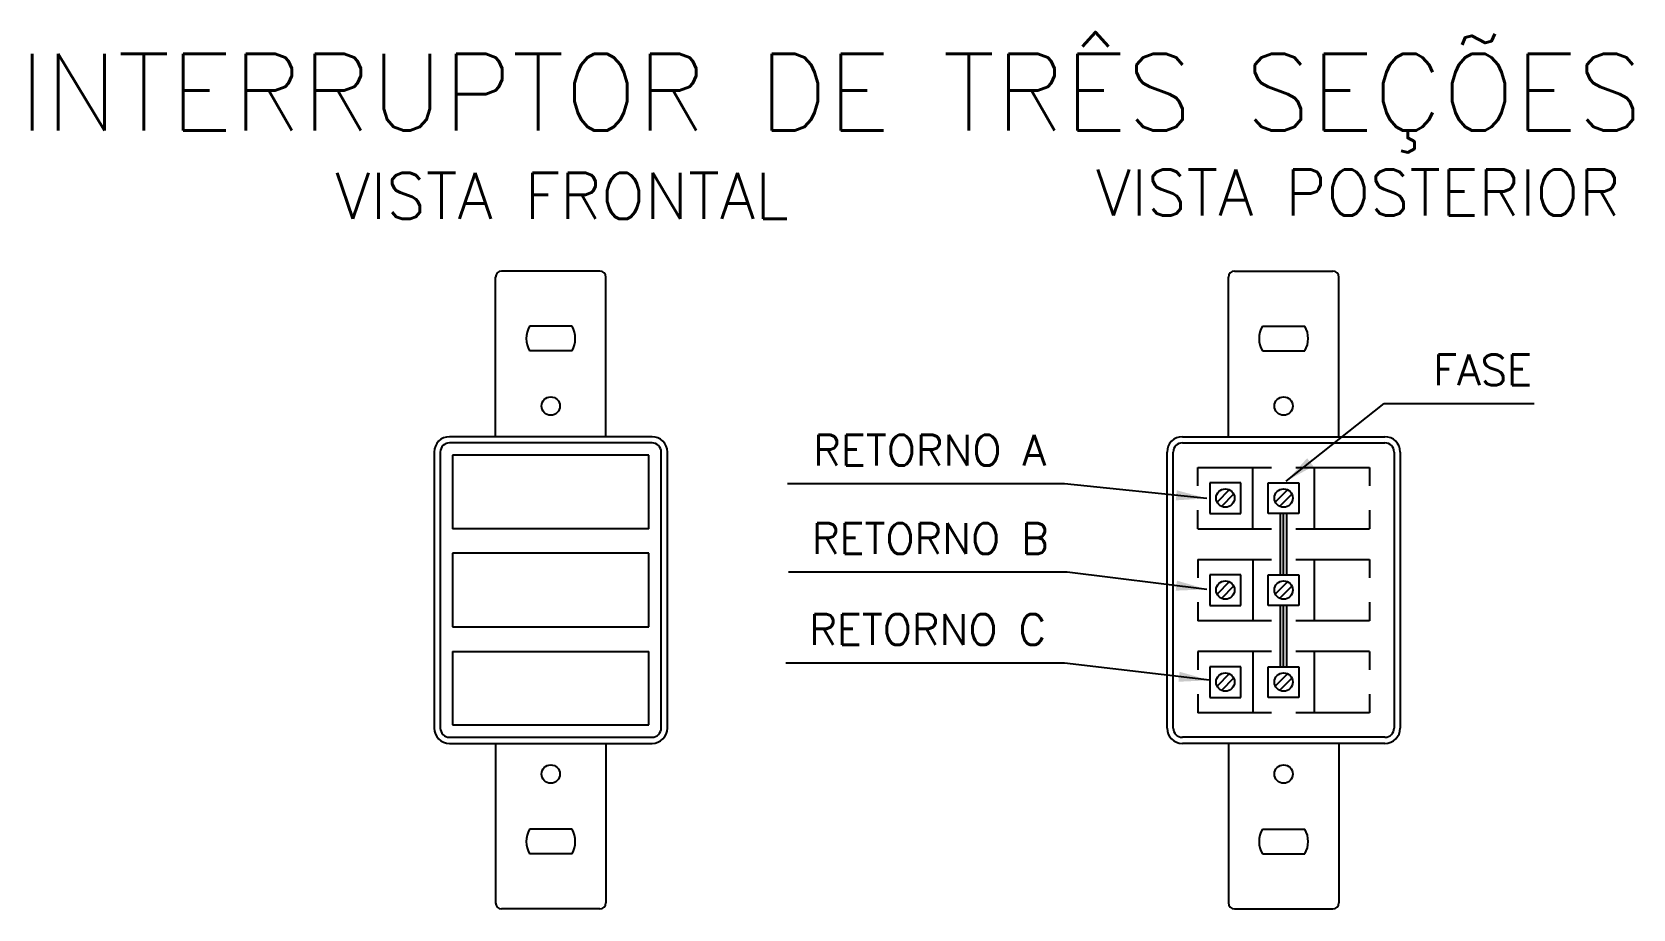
# Model space of a CAD drawing. Extents: x -6.06 to -0.84, y 0.16 to 3.02.
import ezdxf

# ---------------------------------------------------------------- set-up
doc = ezdxf.new("R2010")
doc.units = 0
doc.header["$MEASUREMENT"] = 0
doc.layers.add('DETALHES', color=4, linetype='CONTINUOUS')
doc.styles.add('ROMANS', font='romans')
doc.dimstyles.new('TEXTO', dxfattribs={"dimtxt": 0.1, "dimasz": 0.1, "dimexe": 0.1, "dimexo": 0.3, "dimgap": 0.06, "dimtad": 1, "dimdec": 4, "dimtxsty": 'ROMANS', "dimcen": 2.5, "dimclrd": 1, "dimclre": 1, "dimclrt": 3, "dimazin": 3, "dimtfac": 1, "dimtdec": 4, "dimtmove": 0, "dimatfit": 3, "dimtolj": 1, "dimtzin": 0})

msp = doc.modelspace()

# ---------------------------------------------------------------- linework, layer by layer
at = {"layer": 'DETALHES', "color": 3}
for p, q in [((-4.5459, 1.6972), (-4.5459, 2.2172)), ((-4.2059, 2.2372), (-4.5259, 2.2372)), ((-4.1859, 1.6972), (-4.1859, 2.2172)), ((-2.1573, 1.6972), (-2.1573, 2.2172)), ((-2.1373, 2.2372), (-1.8173, 2.2372)), ((-1.7973, 1.6972), (-1.7973, 2.2172)), ((-4.0359, 1.6972), (-4.6959, 1.6972)), ((-4.0359, 1.6772), (-4.6959, 1.6772)), ((-4.7459, 1.6472), (-4.7459, 0.7472)), ((-4.7259, 1.6472), (-4.7259, 0.7472)), ((-4.0059, 0.7472), (-4.0059, 1.6472)), ((-3.9859, 0.7472), (-3.9859, 1.6472)), ((-2.2573, 1.5972), (-2.0173, 1.5972)), ((-2.2573, 1.5372), (-2.2573, 1.5972)), ((-2.0773, 1.3972), (-2.0773, 1.5972)), ((-1.9373, 1.5972), (-1.6973, 1.5972)), ((-1.8773, 1.5972), (-1.8773, 1.3972)), ((-1.6973, 1.5972), (-1.6973, 1.5372)), ((-2.2573, 1.3972), (-2.2573, 1.4572)), ((-1.6973, 1.4572), (-1.6973, 1.3972)), ((-2.2573, 1.3972), (-2.0173, 1.3972)), ((-1.9373, 1.3972), (-1.6973, 1.3972)), ((-2.2573, 1.2972), (-2.0173, 1.2972)), ((-2.2573, 1.2972), (-2.2573, 1.2372)), ((-2.0773, 1.2972), (-2.0773, 1.0972)), ((-1.9373, 1.2972), (-1.6973, 1.2972)), ((-1.8773, 1.2972), (-1.8773, 1.0972)), ((-1.6973, 1.2972), (-1.6973, 1.2372)), ((-2.2573, 1.1572), (-2.2573, 1.0972)), ((-1.6973, 1.1572), (-1.6973, 1.0972)), ((-2.0173, 1.0972), (-2.2573, 1.0972)), ((-1.6973, 1.0972), (-1.9373, 1.0972)), ((-2.0173, 0.9972), (-2.2573, 0.9972)), ((-2.2573, 0.9972), (-2.2573, 0.9372)), ((-2.0773, 0.9972), (-2.0773, 0.7972)), ((-1.6973, 0.9972), (-1.9373, 0.9972)), ((-1.8773, 0.9972), (-1.8773, 0.7972)), ((-1.6973, 0.9972), (-1.6973, 0.9372)), ((-2.2573, 0.8572), (-2.2573, 0.7972)), ((-1.6973, 0.8572), (-1.6973, 0.7972)), ((-2.0173, 0.7972), (-2.2573, 0.7972)), ((-1.6973, 0.7972), (-1.9373, 0.7972)), ((-4.6959, 0.7172), (-4.0359, 0.7172)), ((-4.6959, 0.6972), (-4.0359, 0.6972)), ((-4.5459, 0.6972), (-4.5459, 0.1772)), ((-4.1859, 0.6972), (-4.1859, 0.1772)), ((-2.1573, 0.6972), (-2.1573, 0.1772)), ((-1.7973, 0.6972), (-1.7973, 0.1772)), ((-4.2059, 0.1572), (-4.5259, 0.1572)), ((-2.1373, 0.1572), (-1.8173, 0.1572))]:
    msp.add_line(p, q, dxfattribs=at)
at = {"layer": 'DETALHES', "color": 2}
for p, q in [((-4.2966, 2.0572), (-4.4352, 2.0572)), ((-2.0466, 2.0572), (-1.908, 2.0572)), ((-4.2966, 1.9772), (-4.4352, 1.9772)), ((-2.0466, 1.9772), (-1.908, 1.9772)), ((-4.2966, 0.4172), (-4.4352, 0.4172)), ((-2.0466, 0.4172), (-1.908, 0.4172)), ((-4.2966, 0.3372), (-4.4352, 0.3372)), ((-2.0466, 0.3372), (-1.908, 0.3372))]:
    msp.add_line(p, q, dxfattribs=at)
at = {"layer": 'DETALHES', "color": 4}
for p, q in [((-2.3073, 1.6972), (-1.6473, 1.6972)), ((-2.3073, 1.6772), (-1.6473, 1.6772)), ((-4.0459, 1.6372), (-4.6859, 1.6372)), ((-4.6859, 1.6372), (-4.6859, 1.3972)), ((-4.0459, 1.3972), (-4.0459, 1.6372)), ((-2.3573, 0.7472), (-2.3573, 1.6472)), ((-2.3373, 0.7472), (-2.3373, 1.6472)), ((-1.6173, 1.6472), (-1.6173, 0.7472)), ((-1.5973, 1.6472), (-1.5973, 0.7472)), ((-2.1173, 1.5472), (-2.2173, 1.5472)), ((-2.2173, 1.5472), (-2.2173, 1.4472)), ((-2.1173, 1.4472), (-2.1173, 1.5472)), ((-2.0273, 1.4472), (-2.0273, 1.5472)), ((-2.0273, 1.5472), (-1.9273, 1.5472)), ((-1.9273, 1.5472), (-1.9273, 1.4472)), ((-2.2173, 1.4472), (-2.1173, 1.4472)), ((-1.9273, 1.4472), (-2.0273, 1.4472)), ((-4.0459, 1.3972), (-4.6859, 1.3972)), ((-4.0459, 1.3172), (-4.6859, 1.3172)), ((-4.6859, 1.3172), (-4.6859, 1.0772)), ((-4.0459, 1.0772), (-4.0459, 1.3172)), ((-2.1173, 1.2472), (-2.2173, 1.2472)), ((-2.2173, 1.2472), (-2.2173, 1.1472)), ((-2.1173, 1.1472), (-2.1173, 1.2472)), ((-2.0273, 1.2472), (-1.9273, 1.2472)), ((-2.0273, 1.1472), (-2.0273, 1.2472)), ((-1.9273, 1.2472), (-1.9273, 1.1472)), ((-2.2173, 1.1472), (-2.1173, 1.1472)), ((-1.9273, 1.1472), (-2.0273, 1.1472)), ((-4.6859, 1.0772), (-4.0459, 1.0772)), ((-4.6859, 0.9972), (-4.0459, 0.9972)), ((-4.6859, 0.9972), (-4.6859, 0.7572)), ((-4.0459, 0.7572), (-4.0459, 0.9972)), ((-2.1173, 0.9472), (-2.2173, 0.9472)), ((-2.2173, 0.9472), (-2.2173, 0.8472)), ((-2.1173, 0.8472), (-2.1173, 0.9472)), ((-2.0273, 0.9472), (-1.9273, 0.9472)), ((-2.0273, 0.8472), (-2.0273, 0.9472)), ((-1.9273, 0.9472), (-1.9273, 0.8472)), ((-2.2173, 0.8472), (-2.1173, 0.8472)), ((-1.9273, 0.8472), (-2.0273, 0.8472)), ((-4.6859, 0.7572), (-4.0459, 0.7572)), ((-1.6473, 0.7172), (-2.3073, 0.7172)), ((-1.6473, 0.6972), (-2.3073, 0.6972))]:
    msp.add_line(p, q, dxfattribs=at)
at = {"layer": 'DETALHES'}
msp.add_line((-2.1544, 1.5242), (-2.1944, 1.4842), dxfattribs=at)
at = {"layer": 'DETALHES', "color": 6}
for p, q in [((-1.9644, 1.5242), (-2.0044, 1.4842)), ((-2.1403, 1.5101), (-2.1803, 1.4701)), ((-1.9503, 1.5101), (-1.9903, 1.4701)), ((-1.9873, 1.2472), (-1.9873, 1.4472)), ((-1.9773, 1.2472), (-1.9773, 1.4472)), ((-1.9673, 1.2472), (-1.9673, 1.4472)), ((-2.1544, 1.2242), (-2.1944, 1.1842)), ((-2.1403, 1.2101), (-2.1803, 1.1701)), ((-1.9644, 1.2242), (-2.0044, 1.1842)), ((-1.9503, 1.2101), (-1.9903, 1.1701)), ((-1.9873, 0.9472), (-1.9873, 1.1472)), ((-1.9773, 0.9472), (-1.9773, 1.1472)), ((-1.9673, 0.9472), (-1.9673, 1.1472)), ((-2.1544, 0.9242), (-2.1944, 0.8842)), ((-2.1403, 0.9101), (-2.1803, 0.8701)), ((-1.9644, 0.9242), (-2.0044, 0.8842)), ((-1.9503, 0.9101), (-1.9903, 0.8701))]:
    msp.add_line(p, q, dxfattribs=at)
at = {"layer": 'DETALHES', "color": 2}
for centre in [(-4.3659, 1.7972), (-1.9773, 1.7972), (-4.3659, 0.5972), (-1.9773, 0.5972)]:
    msp.add_circle(centre, 0.03, dxfattribs=at)
at = {"layer": 'DETALHES', "color": 6}
for centre in [(-2.1673, 1.4972), (-1.9773, 1.4972), (-2.1673, 1.1972), (-1.9773, 1.1972), (-2.1673, 0.8972), (-1.9773, 0.8972)]:
    msp.add_circle(centre, 0.03, dxfattribs=at)
at = {"layer": 'DETALHES', "color": 3}
for centre, radius, start, end in [((-4.5259, 2.2172), 0.02, 90, 180), ((-4.2059, 2.2172), 0.02, 0, 90), ((-2.1373, 2.2172), 0.02, 90, 180), ((-1.8173, 2.2172), 0.02, 0, 90), ((-4.6959, 1.6472), 0.05, 90, 180), ((-4.6959, 1.6472), 0.03, 90, 180), ((-4.0359, 1.6472), 0.05, 0, 90), ((-4.0359, 1.6472), 0.03, 360, 90), ((-4.6959, 0.7472), 0.05, 180, 270), ((-4.6959, 0.7472), 0.03, 180, 270), ((-4.0359, 0.7472), 0.03, 270, 360), ((-4.0359, 0.7472), 0.05, 270, 360), ((-4.5259, 0.1772), 0.02, 180, 270), ((-4.2059, 0.1772), 0.02, 270, 0), ((-2.1373, 0.1772), 0.02, 180, 270), ((-1.8173, 0.1772), 0.02, 270, 0)]:
    msp.add_arc(centre, radius, start, end, dxfattribs=at)
at = {"layer": 'DETALHES', "color": 2}
for centre, start, end in [((-4.3659, 2.0172), 150, 210), ((-4.3659, 2.0172), 330, 30), ((-1.9773, 2.0172), 150, 210), ((-1.9773, 2.0172), 330, 30), ((-4.3659, 0.3772), 150, 210), ((-4.3659, 0.3772), 330, 30), ((-1.9773, 0.3772), 150, 210), ((-1.9773, 0.3772), 330, 30)]:
    msp.add_arc(centre, 0.08, start, end, dxfattribs=at)
at = {"layer": 'DETALHES', "color": 4}
for centre, radius, start, end in [((-2.3073, 1.6472), 0.05, 90, 180), ((-2.3073, 1.6472), 0.03, 90, 180), ((-2.3073, 0.7472), 0.05, 180, 270), ((-1.6473, 0.7472), 0.03, 270, 0), ((-1.6473, 0.7472), 0.05, 270, 0)]:
    msp.add_arc(centre, radius, start, end, dxfattribs=at)
at = {"layer": 'DETALHES'}
for centre, radius, start, end in [((-1.6473, 1.6472), 0.05, 0, 90), ((-1.6473, 1.6472), 0.03, 0, 90), ((-2.3073, 0.7472), 0.03, 180, 270)]:
    msp.add_arc(centre, radius, start, end, dxfattribs=at)

# ---------------------------------------------------------------- texts
at = {"layer": 'DETALHES', "color": 6, "style": 'ROMANS'}
msp.add_text('INTERRUPTOR DE TRÊS SEÇÕES', height=0.25, dxfattribs=at).set_placement((-6.0994, 2.6954))
at = {"layer": 'DETALHES', "color": 4, "style": 'ROMANS'}
for s, p in [('VISTA FRONTAL', (-5.0687, 2.4075)), ('VISTA POSTERIOR', (-2.5896, 2.4183))]:
    msp.add_text(s, height=0.15, dxfattribs=at).set_placement(p)
at = {"layer": 'DETALHES', "color": 3, "char_height": 0.1, "style": 'ROMANS'}
for s, insert, attachment_point in [('\\A1;FASE', (-1.4893, 1.9151), 4), ('\\A1;RETORNO A ', (-2.7517, 1.653), 6), ('\\A1;RETORNO B', (-2.743, 1.3651), 6), ('\\A1;RETORNO C', (-2.7517, 1.0686), 6)]:
    msp.add_mtext(s, dxfattribs=dict(at, insert=insert, attachment_point=attachment_point))

# ---------------------------------------------------------------- leaders
at = {"layer": 'DETALHES', "color": 1, "annotation_type": 0, "has_hookline": 1}
for points, hookline_direction, text_width in [([(-1.9689, 1.552), (-1.6493, 1.8051), (-1.5493, 1.8051)], 0, 0.3286), ([(-2.2277, 1.496), (-2.6917, 1.543)], 1, 0.8429), ([(-2.2277, 1.1994), (-2.683, 1.2551)], 1, 0.8476), ([(-2.2189, 0.9028), (-2.6917, 0.9586)], 1, 0.8476)]:
    msp.add_leader(points, dimstyle='TEXTO', dxfattribs=dict(at, hookline_direction=hookline_direction, text_width=text_width))

doc.saveas('drawing.dxf')
